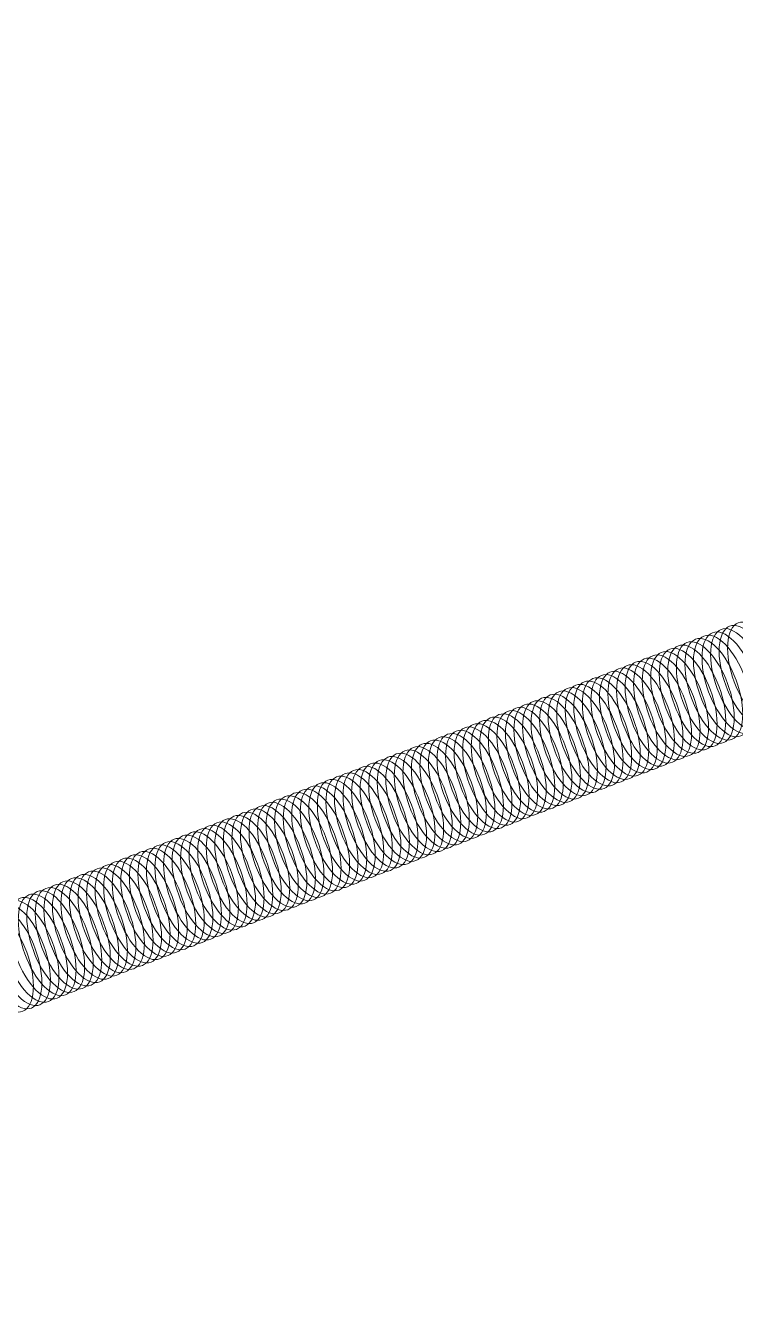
# Model space of a CAD drawing. Header units: centimetres. Extents: x -860 to -17, y -240 to 97.
# Drawn here: x -833.44 to -815.03, y -152.67 to -119.21 of the extents above; entities that cross this region are included whole.
import ezdxf

# ---------------------------------------------------------------- set-up
doc = ezdxf.new("R2010")
doc.units = ezdxf.units.CM
doc.header["$MEASUREMENT"] = 0
doc.layers.add('layer 1', color=7, linetype='Continuous')

msp = doc.modelspace()

# ---------------------------------------------------------------- linework, layer by layer
at = {"layer": 'layer 1', "color": 242}
msp.add_open_spline([(-836.40071, -230.60659), (-836.40071, -230.60659), (-836.40071, -230.63717), (-836.40071, -230.63717), (-836.40071, -230.63717), (-836.40071, -230.63717), (-830.21584, -235.94391), (-830.21584, -235.94391), (-830.21584, -235.94391), (-830.21584, -235.94391), (-826.95221, -238.74418), (-826.95221, -238.74418), (-826.95221, -238.74418), (-826.95221, -238.74418), (-825.97276, -239.58457), (-825.97276, -239.58457), (-825.97276, -239.58457), (-827.27327, -236.07921), (-828.82855, -232.64112), (-830.58193, -229.39833), (-830.58193, -229.39833), (-830.61187, -229.34296), (-830.64186, -229.28762), (-830.67192, -229.23236), (-830.67192, -229.23236), (-834.28962, -222.07177), (-837.60533, -214.59619), (-840.5249, -206.92924), (-840.5249, -206.92924), (-831.14673, -195.53152), (-828.14163, -174.17227), (-835.49133, -144.56993), (-835.49133, -144.56993), (-835.49133, -144.56993), (-835.4938, -144.56965), (-835.4938, -144.56965), (-835.4938, -144.56965), (-835.7046, -143.72183), (-836.1506, -142.87919), (-836.66676, -142.43632), (-836.66676, -142.43632), (-837.38612, -141.8191), (-837.96927, -142.2121), (-837.96927, -143.31412), (-837.96927, -143.31412), (-837.96927, -143.62541), (-837.92271, -143.95999), (-837.83973, -144.29375), (-837.83973, -144.29375), (-837.83973, -144.29375), (-837.84219, -144.29346), (-837.84219, -144.29346), (-837.84219, -144.29346), (-832.77418, -164.70591), (-832.96655, -180.84308), (-836.8956, -192.21944), (-836.8956, -192.21944), (-839.93889, -185.10452), (-842.21924, -177.25945), (-843.86024, -169.95551), (-843.86024, -169.95551), (-845.96319, -160.59555), (-847.2281, -151.26874), (-847.76519, -142.64582), (-847.76519, -142.64582), (-848.16028, -136.30283), (-848.16524, -130.14959), (-847.71173, -124.54243), (-847.71173, -124.54243), (-847.18059, -117.97558), (-845.98679, -111.84585), (-843.77691, -107.49786), (-843.77691, -107.49786), (-842.96623, -106.46381), (-842.11168, -105.51228), (-841.21605, -104.64325), (-841.21605, -104.64325), (-841.0487, -104.48087), (-840.88, -104.32119), (-840.70984, -104.16448), (-840.70984, -104.16448), (-840.59138, -104.05535), (-840.45049, -103.94805), (-840.35383, -103.79537), (-840.35383, -103.79537), (-840.2278, -103.59636), (-840.15489, -103.29544), (-840.15489, -102.90585), (-840.15489, -102.90585), (-840.15489, -101.80383), (-840.73804, -100.41011), (-841.4574, -99.79289), (-841.4574, -99.79289), (-841.80357, -99.49587), (-842.11818, -99.43283), (-842.35145, -99.57011), (-842.35145, -99.57011), (-842.49807, -99.65644), (-842.63683, -99.8085), (-842.76825, -99.9304), (-842.76825, -99.9304), (-842.89537, -100.04833), (-843.02174, -100.16781), (-843.14733, -100.28881), (-843.14733, -100.28881), (-847.48863, -104.47172), (-850.91291, -110.49932), (-853.13949, -118.36521), (-853.13949, -118.36521), (-855.34184, -126.14546), (-856.31334, -135.59013), (-855.96995, -146.11421), (-855.96995, -146.11421), (-855.54318, -159.19372), (-853.12147, -173.57999), (-849.01992, -188.15762), (-849.01992, -188.15762), (-847.50357, -193.54699), (-845.77736, -198.89557), (-843.86836, -204.1673), (-843.86836, -204.1673), (-845.77144, -206.17286), (-847.91381, -207.79271), (-850.26154, -209.01918), (-850.26154, -209.01918), (-853.97335, -207.81127), (-857.18302, -208.45795), (-859.54924, -210.77524), (-859.54924, -210.77524), (-859.54924, -210.77524), (-855.30616, -214.41589), (-855.30616, -214.41589), (-855.30616, -214.41589), (-855.30616, -214.41589), (-849.01336, -219.81524), (-849.01336, -219.81524), (-849.01336, -219.81524), (-849.01336, -219.81524), (-849.01336, -219.78466), (-849.01336, -219.78466), (-849.01336, -219.78466), (-849.01336, -219.78466), (-848.99281, -219.8023), (-848.99281, -219.8023), (-848.99281, -219.8023), (-847.11177, -220.11881), (-844.99448, -221.20625), (-842.75521, -223.12759), (-842.75521, -223.12759), (-840.51594, -225.04893), (-838.39865, -227.59485), (-836.51761, -230.50628), (-836.51761, -230.50628), (-836.51761, -230.50628), (-836.40071, -230.60659), (-836.40071, -230.60659)], degree=3, knots=[0, 0, 0, 0, 0.025, 0.025, 0.025, 0.025, 0.05, 0.05, 0.05, 0.05, 0.075, 0.075, 0.075, 0.075, 0.1, 0.1, 0.1, 0.1, 0.125, 0.125, 0.125, 0.125, 0.15, 0.15, 0.15, 0.15, 0.175, 0.175, 0.175, 0.175, 0.2, 0.2, 0.2, 0.2, 0.225, 0.225, 0.225, 0.225, 0.25, 0.25, 0.25, 0.25, 0.275, 0.275, 0.275, 0.275, 0.3, 0.3, 0.3, 0.3, 0.325, 0.325, 0.325, 0.325, 0.35, 0.35, 0.35, 0.35, 0.375, 0.375, 0.375, 0.375, 0.4, 0.4, 0.4, 0.4, 0.425, 0.425, 0.425, 0.425, 0.45, 0.45, 0.45, 0.45, 0.475, 0.475, 0.475, 0.475, 0.5, 0.5, 0.5, 0.5, 0.525, 0.525, 0.525, 0.525, 0.55, 0.55, 0.55, 0.55, 0.575, 0.575, 0.575, 0.575, 0.6, 0.6, 0.6, 0.6, 0.625, 0.625, 0.625, 0.625, 0.65, 0.65, 0.65, 0.65, 0.675, 0.675, 0.675, 0.675, 0.7, 0.7, 0.7, 0.7, 0.725, 0.725, 0.725, 0.725, 0.75, 0.75, 0.75, 0.75, 0.775, 0.775, 0.775, 0.775, 0.8, 0.8, 0.8, 0.8, 0.825, 0.825, 0.825, 0.825, 0.85, 0.85, 0.85, 0.85, 0.875, 0.875, 0.875, 0.875, 0.9, 0.9, 0.9, 0.9, 0.925, 0.925, 0.925, 0.925, 0.95, 0.95, 0.95, 0.95, 1, 1, 1, 1], dxfattribs=at)
at = {"layer": 'layer 1', "color": 177, "lineweight": 20}
for points in [[(-815.13696, -135.10679), (-814.72238, -135.46252), (-814.38629, -136.26576), (-814.38629, -136.90089), (-814.38629, -136.90089), (-814.38629, -137.53602), (-814.72238, -137.76252), (-815.13696, -137.40679), (-815.13696, -137.40679), (-815.55155, -137.05107), (-815.88764, -136.24783), (-815.88764, -135.6127), (-815.88764, -135.6127), (-815.88764, -134.97757), (-815.55155, -134.75107), (-815.13696, -135.10679)], [(-814.91514, -135.02176), (-814.50056, -135.37749), (-814.16447, -136.18073), (-814.16447, -136.81586), (-814.16447, -136.81586), (-814.16447, -137.45099), (-814.50056, -137.67749), (-814.91514, -137.32176), (-814.91514, -137.32176), (-815.32973, -136.96604), (-815.66582, -136.1628), (-815.66582, -135.52767), (-815.66582, -135.52767), (-815.66582, -134.89254), (-815.32973, -134.66604), (-814.91514, -135.02176)], [(-814.69331, -134.93673), (-814.27873, -135.29246), (-813.94264, -136.0957), (-813.94264, -136.73083), (-813.94264, -136.73083), (-813.94264, -137.36596), (-814.27873, -137.59246), (-814.69331, -137.23673), (-814.69331, -137.23673), (-815.1079, -136.88101), (-815.44399, -136.07777), (-815.44399, -135.44264), (-815.44399, -135.44264), (-815.44399, -134.80751), (-815.1079, -134.58101), (-814.69331, -134.93673)], [(-814.47149, -134.85171), (-814.05691, -135.20744), (-813.72082, -136.01068), (-813.72082, -136.64581), (-813.72082, -136.64581), (-813.72082, -137.28094), (-814.05691, -137.50744), (-814.47149, -137.15171), (-814.47149, -137.15171), (-814.88608, -136.79599), (-815.22217, -135.99275), (-815.22217, -135.35762), (-815.22217, -135.35762), (-815.22217, -134.72249), (-814.88608, -134.49599), (-814.47149, -134.85171)], [(-816.02425, -135.44689), (-815.60967, -135.80262), (-815.27358, -136.60586), (-815.27358, -137.24099), (-815.27358, -137.24099), (-815.27358, -137.87612), (-815.60967, -138.10262), (-816.02425, -137.74689), (-816.02425, -137.74689), (-816.43884, -137.39117), (-816.77493, -136.58793), (-816.77493, -135.9528), (-816.77493, -135.9528), (-816.77493, -135.31767), (-816.43884, -135.09117), (-816.02425, -135.44689)], [(-815.80243, -135.36187), (-815.38785, -135.7176), (-815.05176, -136.52084), (-815.05176, -137.15597), (-815.05176, -137.15597), (-815.05176, -137.7911), (-815.38785, -138.0176), (-815.80243, -137.66187), (-815.80243, -137.66187), (-816.21702, -137.30615), (-816.55311, -136.50291), (-816.55311, -135.86778), (-816.55311, -135.86778), (-816.55311, -135.23265), (-816.21702, -135.00615), (-815.80243, -135.36187)], [(-815.58061, -135.27684), (-815.16603, -135.63257), (-814.82994, -136.43581), (-814.82994, -137.07094), (-814.82994, -137.07094), (-814.82994, -137.70607), (-815.16603, -137.93257), (-815.58061, -137.57684), (-815.58061, -137.57684), (-815.9952, -137.22112), (-816.33129, -136.41788), (-816.33129, -135.78275), (-816.33129, -135.78275), (-816.33129, -135.14762), (-815.9952, -134.92112), (-815.58061, -135.27684)], [(-815.35878, -135.19181), (-814.9442, -135.54754), (-814.60811, -136.35078), (-814.60811, -136.98591), (-814.60811, -136.98591), (-814.60811, -137.62104), (-814.9442, -137.84754), (-815.35878, -137.49181), (-815.35878, -137.49181), (-815.77337, -137.13609), (-816.10946, -136.33285), (-816.10946, -135.69772), (-816.10946, -135.69772), (-816.10946, -135.06259), (-815.77337, -134.83609), (-815.35878, -135.19181)], [(-816.91154, -135.787), (-816.49696, -136.14273), (-816.16087, -136.94597), (-816.16087, -137.5811), (-816.16087, -137.5811), (-816.16087, -138.21623), (-816.49696, -138.44273), (-816.91154, -138.087), (-816.91154, -138.087), (-817.32613, -137.73128), (-817.66222, -136.92804), (-817.66222, -136.29291), (-817.66222, -136.29291), (-817.66222, -135.65778), (-817.32613, -135.43128), (-816.91154, -135.787)], [(-816.68972, -135.70197), (-816.27514, -136.0577), (-815.93905, -136.86094), (-815.93905, -137.49607), (-815.93905, -137.49607), (-815.93905, -138.1312), (-816.27514, -138.3577), (-816.68972, -138.00197), (-816.68972, -138.00197), (-817.10431, -137.64625), (-817.4404, -136.84301), (-817.4404, -136.20788), (-817.4404, -136.20788), (-817.4404, -135.57275), (-817.10431, -135.34625), (-816.68972, -135.70197)], [(-816.4679, -135.61695), (-816.05332, -135.97268), (-815.71723, -136.77592), (-815.71723, -137.41105), (-815.71723, -137.41105), (-815.71723, -138.04618), (-816.05332, -138.27268), (-816.4679, -137.91695), (-816.4679, -137.91695), (-816.88249, -137.56123), (-817.21858, -136.75799), (-817.21858, -136.12286), (-817.21858, -136.12286), (-817.21858, -135.48773), (-816.88249, -135.26123), (-816.4679, -135.61695)], [(-816.24607, -135.53192), (-815.83149, -135.88765), (-815.4954, -136.69089), (-815.4954, -137.32602), (-815.4954, -137.32602), (-815.4954, -137.96115), (-815.83149, -138.18765), (-816.24607, -137.83192), (-816.24607, -137.83192), (-816.66066, -137.4762), (-816.99675, -136.67296), (-816.99675, -136.03783), (-816.99675, -136.03783), (-816.99675, -135.4027), (-816.66066, -135.1762), (-816.24607, -135.53192)], [(-817.79883, -136.1271), (-817.38425, -136.48283), (-817.04816, -137.28607), (-817.04816, -137.9212), (-817.04816, -137.9212), (-817.04816, -138.55633), (-817.38425, -138.78283), (-817.79883, -138.4271), (-817.79883, -138.4271), (-818.21342, -138.07138), (-818.54951, -137.26814), (-818.54951, -136.63301), (-818.54951, -136.63301), (-818.54951, -135.99788), (-818.21342, -135.77138), (-817.79883, -136.1271)], [(-817.57701, -136.04208), (-817.16243, -136.39781), (-816.82634, -137.20105), (-816.82634, -137.83618), (-816.82634, -137.83618), (-816.82634, -138.47131), (-817.16243, -138.69781), (-817.57701, -138.34208), (-817.57701, -138.34208), (-817.9916, -137.98636), (-818.32769, -137.18312), (-818.32769, -136.54799), (-818.32769, -136.54799), (-818.32769, -135.91286), (-817.9916, -135.68636), (-817.57701, -136.04208)], [(-817.35519, -135.95705), (-816.94061, -136.31278), (-816.60452, -137.11602), (-816.60452, -137.75115), (-816.60452, -137.75115), (-816.60452, -138.38628), (-816.94061, -138.61278), (-817.35519, -138.25705), (-817.35519, -138.25705), (-817.76978, -137.90133), (-818.10587, -137.09809), (-818.10587, -136.46296), (-818.10587, -136.46296), (-818.10587, -135.82783), (-817.76978, -135.60133), (-817.35519, -135.95705)], [(-817.13337, -135.87202), (-816.71879, -136.22775), (-816.3827, -137.03099), (-816.3827, -137.66612), (-816.3827, -137.66612), (-816.3827, -138.30125), (-816.71879, -138.52775), (-817.13337, -138.17202), (-817.13337, -138.17202), (-817.54796, -137.8163), (-817.88405, -137.01306), (-817.88405, -136.37793), (-817.88405, -136.37793), (-817.88405, -135.7428), (-817.54796, -135.5163), (-817.13337, -135.87202)], [(-818.68613, -136.46721), (-818.27155, -136.82294), (-817.93546, -137.62618), (-817.93546, -138.26131), (-817.93546, -138.26131), (-817.93546, -138.89644), (-818.27155, -139.12294), (-818.68613, -138.76721), (-818.68613, -138.76721), (-819.10072, -138.41149), (-819.43681, -137.60825), (-819.43681, -136.97312), (-819.43681, -136.97312), (-819.43681, -136.33799), (-819.10072, -136.11149), (-818.68613, -136.46721)], [(-818.4643, -136.38218), (-818.04972, -136.73791), (-817.71363, -137.54115), (-817.71363, -138.17628), (-817.71363, -138.17628), (-817.71363, -138.81141), (-818.04972, -139.03791), (-818.4643, -138.68218), (-818.4643, -138.68218), (-818.87889, -138.32646), (-819.21498, -137.52322), (-819.21498, -136.88809), (-819.21498, -136.88809), (-819.21498, -136.25296), (-818.87889, -136.02646), (-818.4643, -136.38218)], [(-818.24248, -136.29716), (-817.8279, -136.65289), (-817.49181, -137.45613), (-817.49181, -138.09126), (-817.49181, -138.09126), (-817.49181, -138.72639), (-817.8279, -138.95289), (-818.24248, -138.59716), (-818.24248, -138.59716), (-818.65707, -138.24144), (-818.99316, -137.4382), (-818.99316, -136.80307), (-818.99316, -136.80307), (-818.99316, -136.16794), (-818.65707, -135.94144), (-818.24248, -136.29716)], [(-818.02066, -136.21213), (-817.60608, -136.56786), (-817.26999, -137.3711), (-817.26999, -138.00623), (-817.26999, -138.00623), (-817.26999, -138.64136), (-817.60608, -138.86786), (-818.02066, -138.51213), (-818.02066, -138.51213), (-818.43525, -138.15641), (-818.77134, -137.35317), (-818.77134, -136.71804), (-818.77134, -136.71804), (-818.77134, -136.08291), (-818.43525, -135.85641), (-818.02066, -136.21213)], [(-819.57342, -136.80731), (-819.15884, -137.16304), (-818.82275, -137.96628), (-818.82275, -138.60141), (-818.82275, -138.60141), (-818.82275, -139.23654), (-819.15884, -139.46304), (-819.57342, -139.10731), (-819.57342, -139.10731), (-819.98801, -138.75159), (-820.3241, -137.94835), (-820.3241, -137.31322), (-820.3241, -137.31322), (-820.3241, -136.67809), (-819.98801, -136.45159), (-819.57342, -136.80731)], [(-819.35159, -136.72229), (-818.93701, -137.07802), (-818.60092, -137.88126), (-818.60092, -138.51639), (-818.60092, -138.51639), (-818.60092, -139.15152), (-818.93701, -139.37802), (-819.35159, -139.02229), (-819.35159, -139.02229), (-819.76618, -138.66657), (-820.10227, -137.86333), (-820.10227, -137.2282), (-820.10227, -137.2282), (-820.10227, -136.59307), (-819.76618, -136.36657), (-819.35159, -136.72229)], [(-819.12977, -136.63726), (-818.71519, -136.99299), (-818.3791, -137.79623), (-818.3791, -138.43136), (-818.3791, -138.43136), (-818.3791, -139.06649), (-818.71519, -139.29299), (-819.12977, -138.93726), (-819.12977, -138.93726), (-819.54436, -138.58154), (-819.88045, -137.7783), (-819.88045, -137.14317), (-819.88045, -137.14317), (-819.88045, -136.50804), (-819.54436, -136.28154), (-819.12977, -136.63726)], [(-818.90795, -136.55223), (-818.49337, -136.90796), (-818.15728, -137.7112), (-818.15728, -138.34633), (-818.15728, -138.34633), (-818.15728, -138.98146), (-818.49337, -139.20796), (-818.90795, -138.85223), (-818.90795, -138.85223), (-819.32254, -138.49651), (-819.65863, -137.69327), (-819.65863, -137.05814), (-819.65863, -137.05814), (-819.65863, -136.42301), (-819.32254, -136.19651), (-818.90795, -136.55223)], [(-820.46071, -137.14742), (-820.04613, -137.50315), (-819.71004, -138.30639), (-819.71004, -138.94152), (-819.71004, -138.94152), (-819.71004, -139.57665), (-820.04613, -139.80315), (-820.46071, -139.44742), (-820.46071, -139.44742), (-820.8753, -139.0917), (-821.21139, -138.28846), (-821.21139, -137.65333), (-821.21139, -137.65333), (-821.21139, -137.0182), (-820.8753, -136.7917), (-820.46071, -137.14742)], [(-820.23889, -137.06239), (-819.82431, -137.41812), (-819.48822, -138.22136), (-819.48822, -138.85649), (-819.48822, -138.85649), (-819.48822, -139.49162), (-819.82431, -139.71812), (-820.23889, -139.36239), (-820.23889, -139.36239), (-820.65348, -139.00667), (-820.98957, -138.20343), (-820.98957, -137.5683), (-820.98957, -137.5683), (-820.98957, -136.93317), (-820.65348, -136.70667), (-820.23889, -137.06239)], [(-820.01706, -136.97737), (-819.60248, -137.3331), (-819.26639, -138.13634), (-819.26639, -138.77147), (-819.26639, -138.77147), (-819.26639, -139.4066), (-819.60248, -139.6331), (-820.01706, -139.27737), (-820.01706, -139.27737), (-820.43165, -138.92165), (-820.76774, -138.11841), (-820.76774, -137.48328), (-820.76774, -137.48328), (-820.76774, -136.84815), (-820.43165, -136.62165), (-820.01706, -136.97737)], [(-819.79524, -136.89234), (-819.38066, -137.24807), (-819.04457, -138.05131), (-819.04457, -138.68644), (-819.04457, -138.68644), (-819.04457, -139.32157), (-819.38066, -139.54807), (-819.79524, -139.19234), (-819.79524, -139.19234), (-820.20983, -138.83662), (-820.54592, -138.03338), (-820.54592, -137.39825), (-820.54592, -137.39825), (-820.54592, -136.76312), (-820.20983, -136.53662), (-819.79524, -136.89234)], [(-821.348, -137.48752), (-820.93342, -137.84325), (-820.59733, -138.64649), (-820.59733, -139.28162), (-820.59733, -139.28162), (-820.59733, -139.91675), (-820.93342, -140.14325), (-821.348, -139.78752), (-821.348, -139.78752), (-821.76259, -139.4318), (-822.09868, -138.62856), (-822.09868, -137.99343), (-822.09868, -137.99343), (-822.09868, -137.3583), (-821.76259, -137.1318), (-821.348, -137.48752)], [(-821.12618, -137.4025), (-820.7116, -137.75823), (-820.37551, -138.56147), (-820.37551, -139.1966), (-820.37551, -139.1966), (-820.37551, -139.83173), (-820.7116, -140.05823), (-821.12618, -139.7025), (-821.12618, -139.7025), (-821.54077, -139.34678), (-821.87686, -138.54354), (-821.87686, -137.90841), (-821.87686, -137.90841), (-821.87686, -137.27328), (-821.54077, -137.04678), (-821.12618, -137.4025)], [(-820.90436, -137.31747), (-820.48978, -137.6732), (-820.15369, -138.47644), (-820.15369, -139.11157), (-820.15369, -139.11157), (-820.15369, -139.7467), (-820.48978, -139.9732), (-820.90436, -139.61747), (-820.90436, -139.61747), (-821.31895, -139.26175), (-821.65504, -138.45851), (-821.65504, -137.82338), (-821.65504, -137.82338), (-821.65504, -137.18825), (-821.31895, -136.96175), (-820.90436, -137.31747)], [(-820.68253, -137.23245), (-820.26795, -137.58818), (-819.93186, -138.39142), (-819.93186, -139.02655), (-819.93186, -139.02655), (-819.93186, -139.66168), (-820.26795, -139.88818), (-820.68253, -139.53245), (-820.68253, -139.53245), (-821.09712, -139.17673), (-821.43321, -138.37349), (-821.43321, -137.73836), (-821.43321, -137.73836), (-821.43321, -137.10323), (-821.09712, -136.87673), (-820.68253, -137.23245)], [(-822.23529, -137.82763), (-821.82071, -138.18336), (-821.48462, -138.9866), (-821.48462, -139.62173), (-821.48462, -139.62173), (-821.48462, -140.25686), (-821.82071, -140.48336), (-822.23529, -140.12763), (-822.23529, -140.12763), (-822.64988, -139.77191), (-822.98597, -138.96867), (-822.98597, -138.33354), (-822.98597, -138.33354), (-822.98597, -137.69841), (-822.64988, -137.47191), (-822.23529, -137.82763)], [(-822.01347, -137.7426), (-821.59889, -138.09833), (-821.2628, -138.90157), (-821.2628, -139.5367), (-821.2628, -139.5367), (-821.2628, -140.17183), (-821.59889, -140.39833), (-822.01347, -140.0426), (-822.01347, -140.0426), (-822.42806, -139.68688), (-822.76415, -138.88364), (-822.76415, -138.24851), (-822.76415, -138.24851), (-822.76415, -137.61338), (-822.42806, -137.38688), (-822.01347, -137.7426)], [(-821.79165, -137.65758), (-821.37707, -138.01331), (-821.04098, -138.81655), (-821.04098, -139.45168), (-821.04098, -139.45168), (-821.04098, -140.08681), (-821.37707, -140.31331), (-821.79165, -139.95758), (-821.79165, -139.95758), (-822.20624, -139.60186), (-822.54233, -138.79862), (-822.54233, -138.16349), (-822.54233, -138.16349), (-822.54233, -137.52836), (-822.20624, -137.30186), (-821.79165, -137.65758)], [(-821.56982, -137.57255), (-821.15524, -137.92828), (-820.81915, -138.73152), (-820.81915, -139.36665), (-820.81915, -139.36665), (-820.81915, -140.00178), (-821.15524, -140.22828), (-821.56982, -139.87255), (-821.56982, -139.87255), (-821.98441, -139.51683), (-822.3205, -138.71359), (-822.3205, -138.07846), (-822.3205, -138.07846), (-822.3205, -137.44333), (-821.98441, -137.21683), (-821.56982, -137.57255)], [(-823.12258, -138.16773), (-822.708, -138.52346), (-822.37191, -139.3267), (-822.37191, -139.96183), (-822.37191, -139.96183), (-822.37191, -140.59696), (-822.708, -140.82346), (-823.12258, -140.46773), (-823.12258, -140.46773), (-823.53717, -140.11201), (-823.87326, -139.30877), (-823.87326, -138.67364), (-823.87326, -138.67364), (-823.87326, -138.03851), (-823.53717, -137.81201), (-823.12258, -138.16773)], [(-822.90076, -138.08271), (-822.48618, -138.43844), (-822.15009, -139.24168), (-822.15009, -139.87681), (-822.15009, -139.87681), (-822.15009, -140.51194), (-822.48618, -140.73844), (-822.90076, -140.38271), (-822.90076, -140.38271), (-823.31535, -140.02699), (-823.65144, -139.22375), (-823.65144, -138.58862), (-823.65144, -138.58862), (-823.65144, -137.95349), (-823.31535, -137.72699), (-822.90076, -138.08271)], [(-822.67894, -137.99768), (-822.26436, -138.35341), (-821.92827, -139.15665), (-821.92827, -139.79178), (-821.92827, -139.79178), (-821.92827, -140.42691), (-822.26436, -140.65341), (-822.67894, -140.29768), (-822.67894, -140.29768), (-823.09353, -139.94196), (-823.42962, -139.13872), (-823.42962, -138.50359), (-823.42962, -138.50359), (-823.42962, -137.86846), (-823.09353, -137.64196), (-822.67894, -137.99768)], [(-822.45712, -137.91266), (-822.04254, -138.26839), (-821.70645, -139.07163), (-821.70645, -139.70676), (-821.70645, -139.70676), (-821.70645, -140.34189), (-822.04254, -140.56839), (-822.45712, -140.21266), (-822.45712, -140.21266), (-822.87171, -139.85694), (-823.2078, -139.0537), (-823.2078, -138.41857), (-823.2078, -138.41857), (-823.2078, -137.78344), (-822.87171, -137.55694), (-822.45712, -137.91266)], [(-824.00988, -138.50784), (-823.5953, -138.86357), (-823.25921, -139.66681), (-823.25921, -140.30194), (-823.25921, -140.30194), (-823.25921, -140.93707), (-823.5953, -141.16357), (-824.00988, -140.80784), (-824.00988, -140.80784), (-824.42447, -140.45212), (-824.76056, -139.64888), (-824.76056, -139.01375), (-824.76056, -139.01375), (-824.76056, -138.37862), (-824.42447, -138.15212), (-824.00988, -138.50784)], [(-823.78805, -138.42281), (-823.37347, -138.77854), (-823.03738, -139.58178), (-823.03738, -140.21691), (-823.03738, -140.21691), (-823.03738, -140.85204), (-823.37347, -141.07854), (-823.78805, -140.72281), (-823.78805, -140.72281), (-824.20264, -140.36709), (-824.53873, -139.56385), (-824.53873, -138.92872), (-824.53873, -138.92872), (-824.53873, -138.29359), (-824.20264, -138.06709), (-823.78805, -138.42281)], [(-823.56623, -138.33779), (-823.15165, -138.69352), (-822.81556, -139.49676), (-822.81556, -140.13189), (-822.81556, -140.13189), (-822.81556, -140.76702), (-823.15165, -140.99352), (-823.56623, -140.63779), (-823.56623, -140.63779), (-823.98082, -140.28207), (-824.31691, -139.47883), (-824.31691, -138.8437), (-824.31691, -138.8437), (-824.31691, -138.20857), (-823.98082, -137.98207), (-823.56623, -138.33779)], [(-823.34441, -138.25276), (-822.92983, -138.60849), (-822.59374, -139.41173), (-822.59374, -140.04686), (-822.59374, -140.04686), (-822.59374, -140.68199), (-822.92983, -140.90849), (-823.34441, -140.55276), (-823.34441, -140.55276), (-823.759, -140.19704), (-824.09509, -139.3938), (-824.09509, -138.75867), (-824.09509, -138.75867), (-824.09509, -138.12354), (-823.759, -137.89704), (-823.34441, -138.25276)], [(-824.89717, -138.84795), (-824.48259, -139.20368), (-824.1465, -140.00692), (-824.1465, -140.64205), (-824.1465, -140.64205), (-824.1465, -141.27718), (-824.48259, -141.50368), (-824.89717, -141.14795), (-824.89717, -141.14795), (-825.31176, -140.79223), (-825.64785, -139.98899), (-825.64785, -139.35386), (-825.64785, -139.35386), (-825.64785, -138.71873), (-825.31176, -138.49223), (-824.89717, -138.84795)], [(-824.67534, -138.76292), (-824.26076, -139.11865), (-823.92467, -139.92189), (-823.92467, -140.55702), (-823.92467, -140.55702), (-823.92467, -141.19215), (-824.26076, -141.41865), (-824.67534, -141.06292), (-824.67534, -141.06292), (-825.08993, -140.7072), (-825.42602, -139.90396), (-825.42602, -139.26883), (-825.42602, -139.26883), (-825.42602, -138.6337), (-825.08993, -138.4072), (-824.67534, -138.76292)], [(-824.45352, -138.67789), (-824.03894, -139.03362), (-823.70285, -139.83686), (-823.70285, -140.47199), (-823.70285, -140.47199), (-823.70285, -141.10712), (-824.03894, -141.33362), (-824.45352, -140.97789), (-824.45352, -140.97789), (-824.86811, -140.62217), (-825.2042, -139.81893), (-825.2042, -139.1838), (-825.2042, -139.1838), (-825.2042, -138.54867), (-824.86811, -138.32217), (-824.45352, -138.67789)], [(-824.2317, -138.59287), (-823.81712, -138.9486), (-823.48103, -139.75184), (-823.48103, -140.38697), (-823.48103, -140.38697), (-823.48103, -141.0221), (-823.81712, -141.2486), (-824.2317, -140.89287), (-824.2317, -140.89287), (-824.64629, -140.53715), (-824.98238, -139.73391), (-824.98238, -139.09878), (-824.98238, -139.09878), (-824.98238, -138.46365), (-824.64629, -138.23715), (-824.2317, -138.59287)], [(-825.78446, -139.18805), (-825.36988, -139.54378), (-825.03379, -140.34702), (-825.03379, -140.98215), (-825.03379, -140.98215), (-825.03379, -141.61728), (-825.36988, -141.84378), (-825.78446, -141.48805), (-825.78446, -141.48805), (-826.19905, -141.13233), (-826.53514, -140.32909), (-826.53514, -139.69396), (-826.53514, -139.69396), (-826.53514, -139.05883), (-826.19905, -138.83233), (-825.78446, -139.18805)], [(-825.56264, -139.10302), (-825.14806, -139.45875), (-824.81197, -140.26199), (-824.81197, -140.89712), (-824.81197, -140.89712), (-824.81197, -141.53225), (-825.14806, -141.75875), (-825.56264, -141.40302), (-825.56264, -141.40302), (-825.97723, -141.0473), (-826.31332, -140.24406), (-826.31332, -139.60893), (-826.31332, -139.60893), (-826.31332, -138.9738), (-825.97723, -138.7473), (-825.56264, -139.10302)], [(-825.34081, -139.018), (-824.92623, -139.37373), (-824.59014, -140.17697), (-824.59014, -140.8121), (-824.59014, -140.8121), (-824.59014, -141.44723), (-824.92623, -141.67373), (-825.34081, -141.318), (-825.34081, -141.318), (-825.7554, -140.96228), (-826.09149, -140.15904), (-826.09149, -139.52391), (-826.09149, -139.52391), (-826.09149, -138.88878), (-825.7554, -138.66228), (-825.34081, -139.018)], [(-825.11899, -138.93297), (-824.70441, -139.2887), (-824.36832, -140.09194), (-824.36832, -140.72707), (-824.36832, -140.72707), (-824.36832, -141.3622), (-824.70441, -141.5887), (-825.11899, -141.23297), (-825.11899, -141.23297), (-825.53358, -140.87725), (-825.86967, -140.07401), (-825.86967, -139.43888), (-825.86967, -139.43888), (-825.86967, -138.80375), (-825.53358, -138.57725), (-825.11899, -138.93297)], [(-826.44993, -139.44313), (-826.03535, -139.79886), (-825.69926, -140.6021), (-825.69926, -141.23723), (-825.69926, -141.23723), (-825.69926, -141.87236), (-826.03535, -142.09886), (-826.44993, -141.74313), (-826.44993, -141.74313), (-826.86452, -141.38741), (-827.20061, -140.58417), (-827.20061, -139.94904), (-827.20061, -139.94904), (-827.20061, -139.31391), (-826.86452, -139.08741), (-826.44993, -139.44313)], [(-826.2281, -139.3581), (-825.81352, -139.71383), (-825.47743, -140.51707), (-825.47743, -141.1522), (-825.47743, -141.1522), (-825.47743, -141.78733), (-825.81352, -142.01383), (-826.2281, -141.6581), (-826.2281, -141.6581), (-826.64269, -141.30238), (-826.97878, -140.49914), (-826.97878, -139.86401), (-826.97878, -139.86401), (-826.97878, -139.22888), (-826.64269, -139.00238), (-826.2281, -139.3581)], [(-826.00628, -139.27308), (-825.5917, -139.62881), (-825.25561, -140.43205), (-825.25561, -141.06718), (-825.25561, -141.06718), (-825.25561, -141.70231), (-825.5917, -141.92881), (-826.00628, -141.57308), (-826.00628, -141.57308), (-826.42087, -141.21736), (-826.75696, -140.41412), (-826.75696, -139.77899), (-826.75696, -139.77899), (-826.75696, -139.14386), (-826.42087, -138.91736), (-826.00628, -139.27308)], [(-827.33722, -139.78323), (-826.92264, -140.13896), (-826.58655, -140.9422), (-826.58655, -141.57733), (-826.58655, -141.57733), (-826.58655, -142.21246), (-826.92264, -142.43896), (-827.33722, -142.08323), (-827.33722, -142.08323), (-827.75181, -141.72751), (-828.0879, -140.92427), (-828.0879, -140.28914), (-828.0879, -140.28914), (-828.0879, -139.65401), (-827.75181, -139.42751), (-827.33722, -139.78323)], [(-827.1154, -139.69821), (-826.70082, -140.05394), (-826.36473, -140.85718), (-826.36473, -141.49231), (-826.36473, -141.49231), (-826.36473, -142.12744), (-826.70082, -142.35394), (-827.1154, -141.99821), (-827.1154, -141.99821), (-827.52999, -141.64249), (-827.86608, -140.83925), (-827.86608, -140.20412), (-827.86608, -140.20412), (-827.86608, -139.56899), (-827.52999, -139.34249), (-827.1154, -139.69821)], [(-826.89357, -139.61318), (-826.47899, -139.96891), (-826.1429, -140.77215), (-826.1429, -141.40728), (-826.1429, -141.40728), (-826.1429, -142.04241), (-826.47899, -142.26891), (-826.89357, -141.91318), (-826.89357, -141.91318), (-827.30816, -141.55746), (-827.64425, -140.75422), (-827.64425, -140.11909), (-827.64425, -140.11909), (-827.64425, -139.48396), (-827.30816, -139.25746), (-826.89357, -139.61318)], [(-826.67175, -139.52816), (-826.25717, -139.88389), (-825.92108, -140.68713), (-825.92108, -141.32226), (-825.92108, -141.32226), (-825.92108, -141.95739), (-826.25717, -142.18389), (-826.67175, -141.82816), (-826.67175, -141.82816), (-827.08634, -141.47244), (-827.42243, -140.6692), (-827.42243, -140.03407), (-827.42243, -140.03407), (-827.42243, -139.39894), (-827.08634, -139.17244), (-826.67175, -139.52816)], [(-828.22451, -140.12334), (-827.80993, -140.47907), (-827.47384, -141.28231), (-827.47384, -141.91744), (-827.47384, -141.91744), (-827.47384, -142.55257), (-827.80993, -142.77907), (-828.22451, -142.42334), (-828.22451, -142.42334), (-828.6391, -142.06762), (-828.97519, -141.26438), (-828.97519, -140.62925), (-828.97519, -140.62925), (-828.97519, -139.99412), (-828.6391, -139.76762), (-828.22451, -140.12334)], [(-828.00269, -140.03831), (-827.58811, -140.39404), (-827.25202, -141.19728), (-827.25202, -141.83241), (-827.25202, -141.83241), (-827.25202, -142.46754), (-827.58811, -142.69404), (-828.00269, -142.33831), (-828.00269, -142.33831), (-828.41728, -141.98259), (-828.75337, -141.17935), (-828.75337, -140.54422), (-828.75337, -140.54422), (-828.75337, -139.90909), (-828.41728, -139.68259), (-828.00269, -140.03831)], [(-827.78086, -139.95329), (-827.36628, -140.30902), (-827.03019, -141.11226), (-827.03019, -141.74739), (-827.03019, -141.74739), (-827.03019, -142.38252), (-827.36628, -142.60902), (-827.78086, -142.25329), (-827.78086, -142.25329), (-828.19545, -141.89757), (-828.53154, -141.09433), (-828.53154, -140.4592), (-828.53154, -140.4592), (-828.53154, -139.82407), (-828.19545, -139.59757), (-827.78086, -139.95329)], [(-827.55904, -139.86826), (-827.14446, -140.22399), (-826.80837, -141.02723), (-826.80837, -141.66236), (-826.80837, -141.66236), (-826.80837, -142.29749), (-827.14446, -142.52399), (-827.55904, -142.16826), (-827.55904, -142.16826), (-827.97363, -141.81254), (-828.30972, -141.0093), (-828.30972, -140.37417), (-828.30972, -140.37417), (-828.30972, -139.73904), (-827.97363, -139.51254), (-827.55904, -139.86826)], [(-829.1118, -140.46345), (-828.69722, -140.81918), (-828.36113, -141.62242), (-828.36113, -142.25755), (-828.36113, -142.25755), (-828.36113, -142.89268), (-828.69722, -143.11918), (-829.1118, -142.76345), (-829.1118, -142.76345), (-829.52639, -142.40773), (-829.86248, -141.60449), (-829.86248, -140.96936), (-829.86248, -140.96936), (-829.86248, -140.33423), (-829.52639, -140.10773), (-829.1118, -140.46345)], [(-828.88998, -140.37842), (-828.4754, -140.73415), (-828.13931, -141.53739), (-828.13931, -142.17252), (-828.13931, -142.17252), (-828.13931, -142.80765), (-828.4754, -143.03415), (-828.88998, -142.67842), (-828.88998, -142.67842), (-829.30457, -142.3227), (-829.64066, -141.51946), (-829.64066, -140.88433), (-829.64066, -140.88433), (-829.64066, -140.2492), (-829.30457, -140.0227), (-828.88998, -140.37842)], [(-828.66816, -140.29339), (-828.25358, -140.64912), (-827.91749, -141.45236), (-827.91749, -142.08749), (-827.91749, -142.08749), (-827.91749, -142.72262), (-828.25358, -142.94912), (-828.66816, -142.59339), (-828.66816, -142.59339), (-829.08275, -142.23767), (-829.41884, -141.43443), (-829.41884, -140.7993), (-829.41884, -140.7993), (-829.41884, -140.16417), (-829.08275, -139.93767), (-828.66816, -140.29339)], [(-828.44633, -140.20837), (-828.03175, -140.5641), (-827.69566, -141.36734), (-827.69566, -142.00247), (-827.69566, -142.00247), (-827.69566, -142.6376), (-828.03175, -142.8641), (-828.44633, -142.50837), (-828.44633, -142.50837), (-828.86092, -142.15265), (-829.19701, -141.34941), (-829.19701, -140.71428), (-829.19701, -140.71428), (-829.19701, -140.07915), (-828.86092, -139.85265), (-828.44633, -140.20837)], [(-829.99909, -140.80355), (-829.58451, -141.15928), (-829.24842, -141.96252), (-829.24842, -142.59765), (-829.24842, -142.59765), (-829.24842, -143.23278), (-829.58451, -143.45928), (-829.99909, -143.10355), (-829.99909, -143.10355), (-830.41368, -142.74783), (-830.74977, -141.94459), (-830.74977, -141.30946), (-830.74977, -141.30946), (-830.74977, -140.67433), (-830.41368, -140.44783), (-829.99909, -140.80355)], [(-829.77727, -140.71852), (-829.36269, -141.07425), (-829.0266, -141.87749), (-829.0266, -142.51262), (-829.0266, -142.51262), (-829.0266, -143.14775), (-829.36269, -143.37425), (-829.77727, -143.01852), (-829.77727, -143.01852), (-830.19186, -142.6628), (-830.52795, -141.85956), (-830.52795, -141.22443), (-830.52795, -141.22443), (-830.52795, -140.5893), (-830.19186, -140.3628), (-829.77727, -140.71852)], [(-829.55545, -140.6335), (-829.14087, -140.98923), (-828.80478, -141.79247), (-828.80478, -142.4276), (-828.80478, -142.4276), (-828.80478, -143.06273), (-829.14087, -143.28923), (-829.55545, -142.9335), (-829.55545, -142.9335), (-829.97004, -142.57778), (-830.30613, -141.77454), (-830.30613, -141.13941), (-830.30613, -141.13941), (-830.30613, -140.50428), (-829.97004, -140.27778), (-829.55545, -140.6335)], [(-829.33362, -140.54847), (-828.91904, -140.9042), (-828.58295, -141.70744), (-828.58295, -142.34257), (-828.58295, -142.34257), (-828.58295, -142.9777), (-828.91904, -143.2042), (-829.33362, -142.84847), (-829.33362, -142.84847), (-829.74821, -142.49275), (-830.0843, -141.68951), (-830.0843, -141.05438), (-830.0843, -141.05438), (-830.0843, -140.41925), (-829.74821, -140.19275), (-829.33362, -140.54847)], [(-830.88638, -141.14366), (-830.4718, -141.49939), (-830.13571, -142.30263), (-830.13571, -142.93776), (-830.13571, -142.93776), (-830.13571, -143.57289), (-830.4718, -143.79939), (-830.88638, -143.44366), (-830.88638, -143.44366), (-831.30097, -143.08794), (-831.63706, -142.2847), (-831.63706, -141.64957), (-831.63706, -141.64957), (-831.63706, -141.01444), (-831.30097, -140.78794), (-830.88638, -141.14366)], [(-830.66456, -141.05863), (-830.24998, -141.41436), (-829.91389, -142.2176), (-829.91389, -142.85273), (-829.91389, -142.85273), (-829.91389, -143.48786), (-830.24998, -143.71436), (-830.66456, -143.35863), (-830.66456, -143.35863), (-831.07915, -143.00291), (-831.41524, -142.19967), (-831.41524, -141.56454), (-831.41524, -141.56454), (-831.41524, -140.92941), (-831.07915, -140.70291), (-830.66456, -141.05863)], [(-830.44274, -140.9736), (-830.02816, -141.32933), (-829.69207, -142.13257), (-829.69207, -142.7677), (-829.69207, -142.7677), (-829.69207, -143.40283), (-830.02816, -143.62933), (-830.44274, -143.2736), (-830.44274, -143.2736), (-830.85733, -142.91788), (-831.19342, -142.11464), (-831.19342, -141.47951), (-831.19342, -141.47951), (-831.19342, -140.84438), (-830.85733, -140.61788), (-830.44274, -140.9736)], [(-830.22092, -140.88858), (-829.80634, -141.24431), (-829.47025, -142.04755), (-829.47025, -142.68268), (-829.47025, -142.68268), (-829.47025, -143.31781), (-829.80634, -143.54431), (-830.22092, -143.18858), (-830.22092, -143.18858), (-830.63551, -142.83286), (-830.9716, -142.02962), (-830.9716, -141.39449), (-830.9716, -141.39449), (-830.9716, -140.75936), (-830.63551, -140.53286), (-830.22092, -140.88858)], [(-831.77368, -141.48376), (-831.3591, -141.83949), (-831.02301, -142.64273), (-831.02301, -143.27786), (-831.02301, -143.27786), (-831.02301, -143.91299), (-831.3591, -144.13949), (-831.77368, -143.78376), (-831.77368, -143.78376), (-832.18827, -143.42804), (-832.52436, -142.6248), (-832.52436, -141.98967), (-832.52436, -141.98967), (-832.52436, -141.35454), (-832.18827, -141.12804), (-831.77368, -141.48376)], [(-831.55185, -141.39873), (-831.13727, -141.75446), (-830.80118, -142.5577), (-830.80118, -143.19283), (-830.80118, -143.19283), (-830.80118, -143.82796), (-831.13727, -144.05446), (-831.55185, -143.69873), (-831.55185, -143.69873), (-831.96644, -143.34301), (-832.30253, -142.53977), (-832.30253, -141.90464), (-832.30253, -141.90464), (-832.30253, -141.26951), (-831.96644, -141.04301), (-831.55185, -141.39873)], [(-831.33003, -141.31371), (-830.91545, -141.66944), (-830.57936, -142.47268), (-830.57936, -143.10781), (-830.57936, -143.10781), (-830.57936, -143.74294), (-830.91545, -143.96944), (-831.33003, -143.61371), (-831.33003, -143.61371), (-831.74462, -143.25799), (-832.08071, -142.45475), (-832.08071, -141.81962), (-832.08071, -141.81962), (-832.08071, -141.18449), (-831.74462, -140.95799), (-831.33003, -141.31371)], [(-831.10821, -141.22868), (-830.69363, -141.58441), (-830.35754, -142.38765), (-830.35754, -143.02278), (-830.35754, -143.02278), (-830.35754, -143.65791), (-830.69363, -143.88441), (-831.10821, -143.52868), (-831.10821, -143.52868), (-831.5228, -143.17296), (-831.85889, -142.36972), (-831.85889, -141.73459), (-831.85889, -141.73459), (-831.85889, -141.09946), (-831.5228, -140.87296), (-831.10821, -141.22868)], [(-832.66097, -141.82387), (-832.24639, -142.1796), (-831.9103, -142.98284), (-831.9103, -143.61797), (-831.9103, -143.61797), (-831.9103, -144.2531), (-832.24639, -144.4796), (-832.66097, -144.12387), (-832.66097, -144.12387), (-833.07556, -143.76815), (-833.41165, -142.96491), (-833.41165, -142.32978), (-833.41165, -142.32978), (-833.41165, -141.69465), (-833.07556, -141.46815), (-832.66097, -141.82387)], [(-832.43915, -141.73884), (-832.02457, -142.09457), (-831.68848, -142.89781), (-831.68848, -143.53294), (-831.68848, -143.53294), (-831.68848, -144.16807), (-832.02457, -144.39457), (-832.43915, -144.03884), (-832.43915, -144.03884), (-832.85374, -143.68312), (-833.18983, -142.87988), (-833.18983, -142.24475), (-833.18983, -142.24475), (-833.18983, -141.60962), (-832.85374, -141.38312), (-832.43915, -141.73884)], [(-832.21732, -141.65381), (-831.80274, -142.00954), (-831.46665, -142.81278), (-831.46665, -143.44791), (-831.46665, -143.44791), (-831.46665, -144.08304), (-831.80274, -144.30954), (-832.21732, -143.95381), (-832.21732, -143.95381), (-832.63191, -143.59809), (-832.968, -142.79485), (-832.968, -142.15972), (-832.968, -142.15972), (-832.968, -141.52459), (-832.63191, -141.29809), (-832.21732, -141.65381)], [(-831.9955, -141.56879), (-831.58092, -141.92452), (-831.24483, -142.72776), (-831.24483, -143.36289), (-831.24483, -143.36289), (-831.24483, -143.99802), (-831.58092, -144.22452), (-831.9955, -143.86879), (-831.9955, -143.86879), (-832.41009, -143.51307), (-832.74618, -142.70983), (-832.74618, -142.0747), (-832.74618, -142.0747), (-832.74618, -141.43957), (-832.41009, -141.21307), (-831.9955, -141.56879)], [(-833.54826, -142.16397), (-833.13368, -142.5197), (-832.79759, -143.32294), (-832.79759, -143.95807), (-832.79759, -143.95807), (-832.79759, -144.5932), (-833.13368, -144.8197), (-833.54826, -144.46397), (-833.54826, -144.46397), (-833.96285, -144.10825), (-834.29894, -143.30501), (-834.29894, -142.66988), (-834.29894, -142.66988), (-834.29894, -142.03475), (-833.96285, -141.80825), (-833.54826, -142.16397)], [(-833.32644, -142.07895), (-832.91186, -142.43468), (-832.57577, -143.23792), (-832.57577, -143.87305), (-832.57577, -143.87305), (-832.57577, -144.50818), (-832.91186, -144.73468), (-833.32644, -144.37895), (-833.32644, -144.37895), (-833.74103, -144.02323), (-834.07712, -143.21999), (-834.07712, -142.58486), (-834.07712, -142.58486), (-834.07712, -141.94973), (-833.74103, -141.72323), (-833.32644, -142.07895)], [(-833.10461, -141.99392), (-832.69003, -142.34965), (-832.35394, -143.15289), (-832.35394, -143.78802), (-832.35394, -143.78802), (-832.35394, -144.42315), (-832.69003, -144.64965), (-833.10461, -144.29392), (-833.10461, -144.29392), (-833.5192, -143.9382), (-833.85529, -143.13496), (-833.85529, -142.49983), (-833.85529, -142.49983), (-833.85529, -141.8647), (-833.5192, -141.6382), (-833.10461, -141.99392)], [(-832.88279, -141.90889), (-832.46821, -142.26462), (-832.13212, -143.06786), (-832.13212, -143.70299), (-832.13212, -143.70299), (-832.13212, -144.33812), (-832.46821, -144.56462), (-832.88279, -144.20889), (-832.88279, -144.20889), (-833.29738, -143.85317), (-833.63347, -143.04993), (-833.63347, -142.4148), (-833.63347, -142.4148), (-833.63347, -141.77967), (-833.29738, -141.55317), (-832.88279, -141.90889)], [(-833.99191, -142.33402), (-833.57733, -142.68975), (-833.24124, -143.49299), (-833.24124, -144.12812), (-833.24124, -144.12812), (-833.24124, -144.76325), (-833.57733, -144.98975), (-833.99191, -144.63402), (-833.99191, -144.63402), (-834.4065, -144.2783), (-834.74259, -143.47506), (-834.74259, -142.83993), (-834.74259, -142.83993), (-834.74259, -142.2048), (-834.4065, -141.9783), (-833.99191, -142.33402)], [(-833.77008, -142.249), (-833.3555, -142.60473), (-833.01941, -143.40797), (-833.01941, -144.0431), (-833.01941, -144.0431), (-833.01941, -144.67823), (-833.3555, -144.90473), (-833.77008, -144.549), (-833.77008, -144.549), (-834.18467, -144.19328), (-834.52076, -143.39004), (-834.52076, -142.75491), (-834.52076, -142.75491), (-834.52076, -142.11978), (-834.18467, -141.89328), (-833.77008, -142.249)]]:
    msp.add_open_spline(points, degree=3, knots=[0, 0, 0, 0, 0.2, 0.2, 0.2, 0.2, 0.4, 0.4, 0.4, 0.4, 0.6, 0.6, 0.6, 0.6, 1, 1, 1, 1], dxfattribs=at)

doc.saveas('drawing.dxf')
